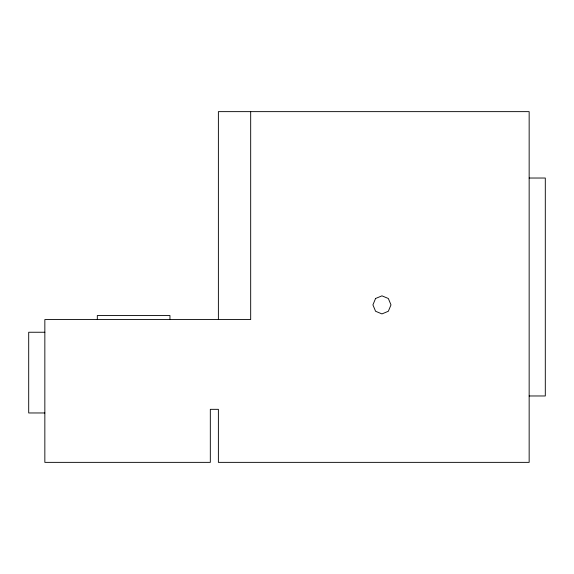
<?xml version="1.0" encoding="UTF-8"?>
<svg xmlns="http://www.w3.org/2000/svg" width="574" height="574" viewBox="0 0 574 574"><rect width="100%" height="100%" fill="white"/><g stroke="black" fill="none" stroke-linecap="round" stroke-linejoin="round"><path stroke-width="0.86" d="M529.156 178.026L545.3 178.026L545.3 395.974L529.156 395.974M44.844 332.246L28.7 332.246L28.7 412.964L44.844 412.964M250.68 111.636L250.68 319.567L44.844 319.567L44.844 462.364L210.321 462.364L210.321 409.327L218.385 409.327L218.385 462.364L529.156 462.364L529.156 111.636L218.385 111.636L218.385 319.567M169.954 319.567L169.954 315.535L97.315 315.535L97.315 319.567M375.568 298.494L372.921 304.88L375.568 311.266L381.954 313.913L388.34 311.266L390.987 304.88L388.34 298.494L381.954 295.847L375.568 298.494"/></g></svg>
